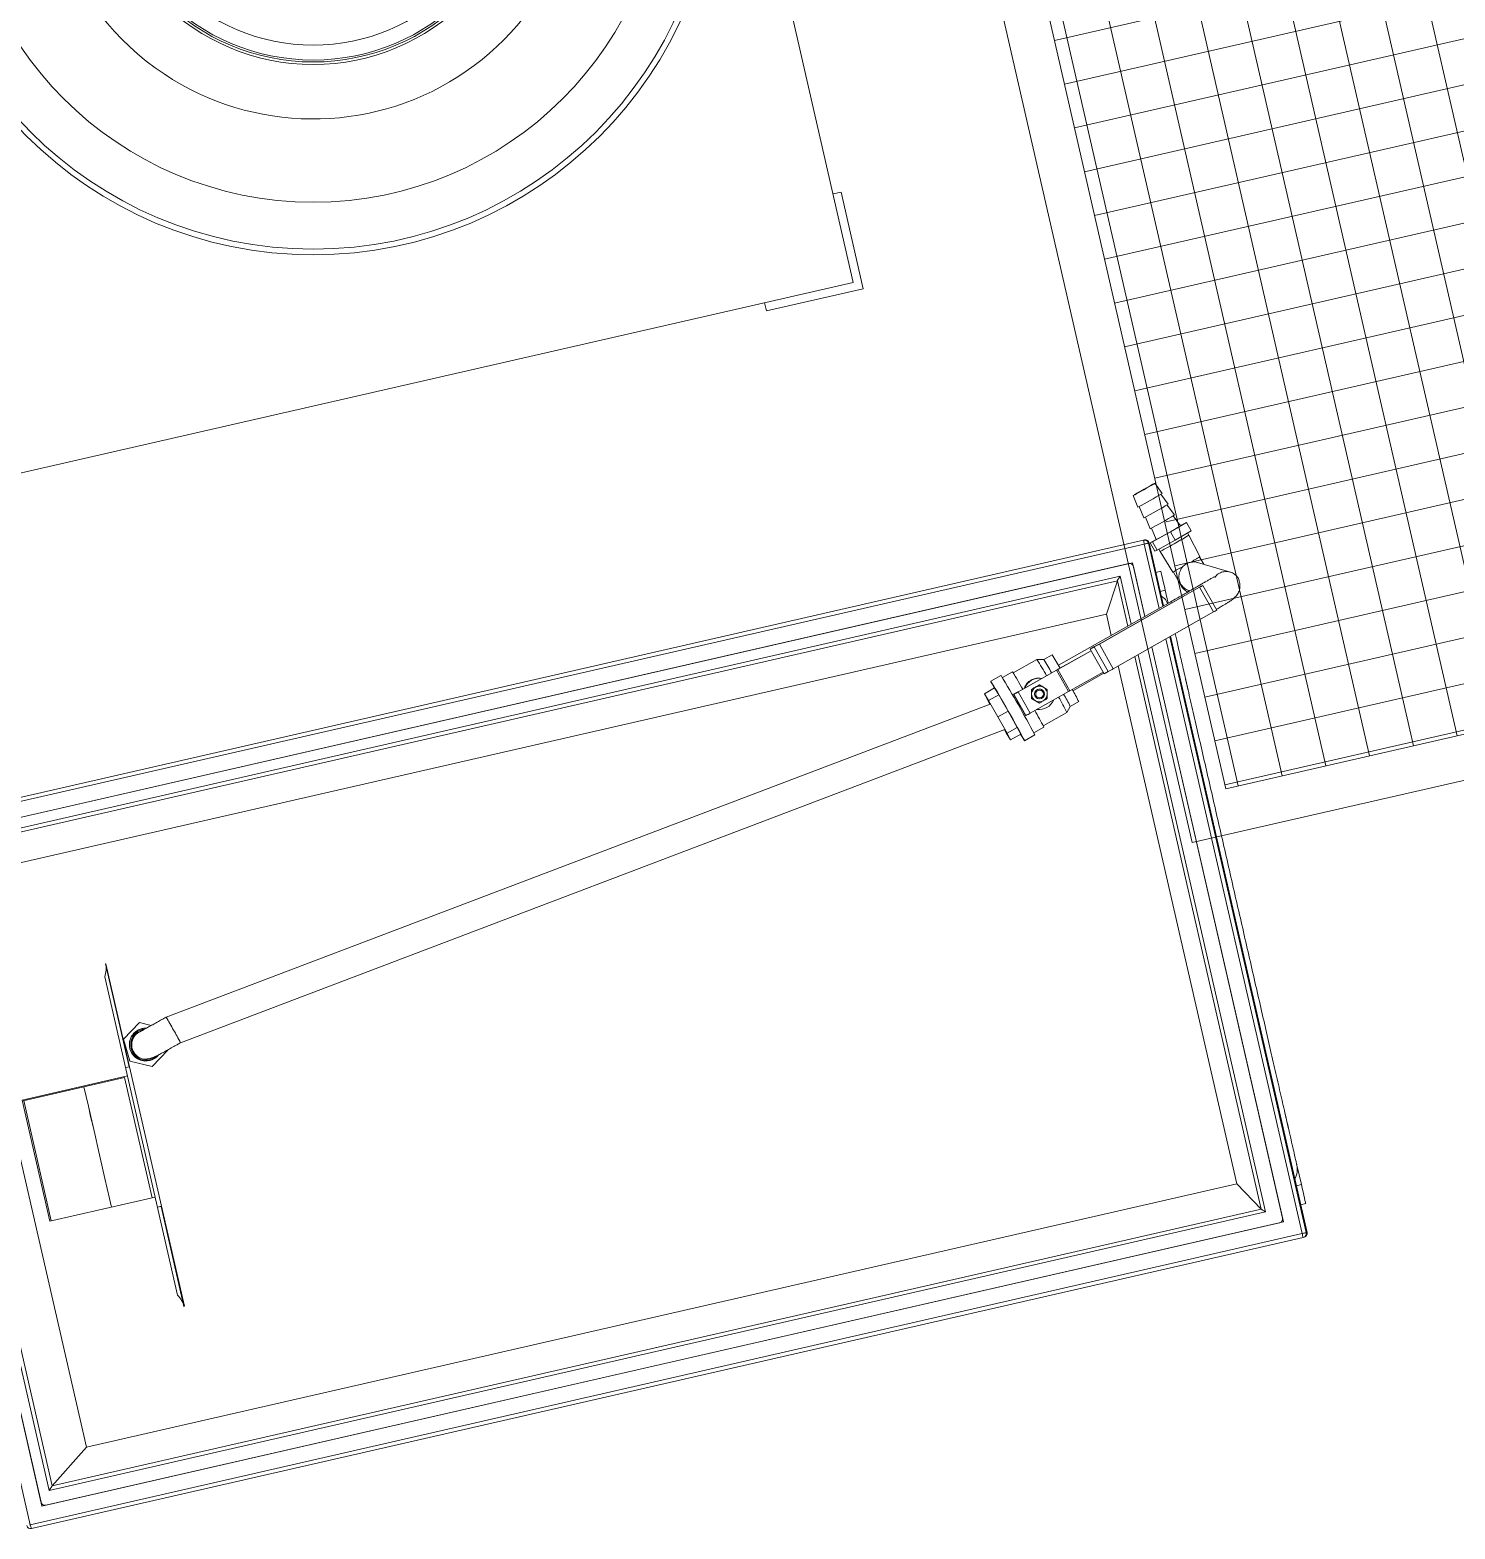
# Model space of a CAD drawing. Header units: millimetres. Extents: x 1667 to 847943, y 724 to 1832625.
# Drawn here: x 662725 to 663518, y 717853 to 718687 of the extents above; entities that cross this region are included whole.
import ezdxf

# ---------------------------------------------------------------- set-up
doc = ezdxf.new("R2010")
doc.units = ezdxf.units.MM
doc.linetypes.add('CENTER', pattern=[2, 1.25, -0.25, 0.25, -0.25])
for name, color, linetype, lineweight in [('DIMENSION_MOFA', 66, 'CENTER', 15), ('GH - EQUIP.', 32, 'Continuous', 0), ('GH - KIT - PLAN', 32, 'Continuous', 0), ('GH - KIT EQUIP.', 2, 'Continuous', 9)]:
    doc.layers.add(name, color=color, linetype=linetype, lineweight=lineweight)

# ---------------------------------------------------------------- blocks, each defined once
blk = doc.blocks.new('IMG 70')
at = {"layer": 'GH - KIT - PLAN'}
for p, q in [((-218.69, -644.38), (-218.69, 49.25)), ((-216.62, 49.39), (-216.62, -644.24)), ((159.48, 49.39), (-216.62, 49.39)), ((159.48, 49.79), (159.48, 49.39)), ((159.48, -644.24), (159.48, 49.39)), ((161.56, 49.25), (161.56, -644.38)), ((151.17, 41.1), (-208.3, 41.1)), ((-208.3, 41.1), (-208.3, -635.94)), ((-206.23, 41.1), (149.1, 41.1)), ((151.17, -635.94), (151.17, 41.1)), ((-208.3, -633.87), (-208.3, 39.03)), ((-202.78, 35.59), (143.94, 35.59)), ((-202.78, -627.85), (-202.78, 35.59)), ((-200.73, 33.43), (-200.73, -625.92)), ((141.9, 33.43), (-200.73, 33.43)), ((125.89, 11.13), (141.9, 33.43)), ((141.9, -625.92), (141.9, 33.43)), ((143.94, 35.59), (143.94, -627.85)), ((151.17, 39.03), (151.17, -633.87)), ((-184.72, 11.13), (-184.72, -616.29)), ((125.89, 11.13), (-184.72, 11.13)), ((125.89, -616.29), (125.89, 11.13)), ((4.46, 3.25), (-61.59, 3.25)), ((-61.59, 3.25), (-61.59, -54.19)), ((-61.1, 2.73), (-61.1, -52.58)), ((-61.1, 2.45), (4.46, 2.45)), ((4.46, -54.19), (4.46, 3.25)), ((-61.1, -30.35), (-55.87, -30.35)), ((-55.87, -30.4), (-61.1, -30.4)), ((-55.87, -30.35), (-50.49, -30.35)), ((-50.49, -30.4), (-55.87, -30.4)), ((-50.49, -30.35), (-44.99, -30.35)), ((-44.99, -30.4), (-50.49, -30.4)), ((-44.99, -30.35), (-39.4, -30.35)), ((-39.4, -30.4), (-44.99, -30.4)), ((-39.4, -30.35), (-33.76, -30.35)), ((-33.76, -30.4), (-39.4, -30.4)), ((-33.76, -30.35), (-28.08, -30.35)), ((-28.08, -30.4), (-33.76, -30.4)), ((-28.08, -30.35), (-22.4, -30.35)), ((-22.4, -30.4), (-28.08, -30.4)), ((-22.4, -30.35), (-16.76, -30.35)), ((-16.76, -30.4), (-22.4, -30.4)), ((-16.76, -30.35), (-11.17, -30.35)), ((-11.17, -30.4), (-16.76, -30.4)), ((-11.17, -30.35), (-5.67, -30.35)), ((-5.67, -30.4), (-11.17, -30.4)), ((-5.67, -30.35), (-0.29, -30.35)), ((-0.29, -30.4), (-5.67, -30.4)), ((-0.29, -30.35), (4.46, -30.35)), ((4.46, -30.4), (-0.29, -30.4)), ((-115.61, -54.19), (57.93, -54.18)), ((-66.12, -54.19), (-66.12, -56.38)), ((-66.12, -54.19), (-66.12, -56.16)), ((-61.1, -52.58), (4.46, -52.58)), ((9.97, -56.38), (9.97, -54.19)), ((9.97, -56.16), (9.97, -54.19)), ((-66.12, -56.16), (-122.28, -56.16)), ((-122.28, -56.38), (-122.28, -56.16)), ((-66.12, -56.38), (-122.28, -56.38)), ((-66.12, -56.38), (9.97, -56.38)), ((9.97, -56.16), (64.51, -56.16)), ((9.97, -56.38), (64.51, -56.38)), ((64.51, -56.38), (64.51, -56.16)), ((-87.46, -81.19), (-151.97, -545.43)), ((-137.03, -549.9), (-72.52, -85.66)), ((-184.72, -616.29), (-200.73, -625.92)), ((-184.72, -616.29), (-173.15, -616.29)), ((-156.51, -616.29), (125.89, -616.29)), ((125.89, -616.29), (141.9, -625.92)), ((-176.61, -627.85), (-202.78, -627.85)), ((-200.73, -625.92), (-176.03, -625.92)), ((143.94, -627.85), (-159.96, -627.85)), ((-159.39, -625.92), (141.9, -625.92)), ((-208.3, -635.94), (-179.03, -635.94)), ((-179.03, -635.94), (-206.23, -635.94)), ((149.1, -635.94), (-162.38, -635.94)), ((-162.38, -635.94), (151.17, -635.94)), ((-218.69, -644.82), (-218.69, -644.38)), ((-216.62, -644.24), (-181.51, -644.24)), ((-216.62, -644.64), (-216.62, -644.24)), ((-216.62, -645.04), (-216.62, -644.64)), ((-216.62, -645.41), (-216.62, -645.04)), ((-216.62, -645.75), (-216.62, -645.41)), ((-164.86, -644.24), (159.48, -644.24)), ((159.48, -644.24), (159.48, -644.64)), ((159.48, -644.64), (159.48, -645.04)), ((159.48, -645.04), (159.48, -645.41)), ((159.48, -645.41), (159.48, -645.75)), ((161.56, -644.38), (161.56, -644.82)), ((-216.62, -646.03), (-216.62, -645.75)), ((-216.62, -646.24), (-216.62, -646.03)), ((-216.62, -646.39), (-216.62, -646.24)), ((-216.62, -646.46), (-216.62, -646.39)), ((-216.62, -646.46), (-216.62, -646.89)), ((-182.17, -646.46), (-216.62, -646.46)), ((-216.62, -646.89), (-182.3, -646.89)), ((-216.62, -646.89), (-216.62, -646.9)), ((-216.62, -646.9), (-182.31, -646.9)), ((-210.9, -651.57), (-212.22, -651.18)), ((-200.55, -649.63), (-200.55, -646.9)), ((-200.35, -649.63), (-200.55, -649.63)), ((-199.76, -649.63), (-200.35, -649.63)), ((-198.8, -649.63), (-199.76, -649.63)), ((-197.5, -649.63), (-198.8, -649.63)), ((-195.93, -649.63), (-197.5, -649.63)), ((-194.13, -649.63), (-195.93, -649.63)), ((-192.18, -649.63), (-194.13, -649.63)), ((-190.15, -649.63), (-192.18, -649.63)), ((-190.15, -646.9), (-190.15, -649.63)), ((-183.12, -649.63), (-190.15, -649.63)), ((-165.66, -646.89), (159.48, -646.89)), ((-165.66, -646.9), (159.48, -646.9)), ((159.48, -646.46), (-165.53, -646.46)), ((133.99, -649.63), (123.48, -649.63)), ((133.99, -649.63), (133.99, -646.9)), ((136.02, -649.63), (133.99, -649.63)), ((137.97, -649.63), (136.02, -649.63)), ((139.77, -649.63), (137.97, -649.63)), ((141.34, -649.63), (139.77, -649.63)), ((142.64, -649.63), (141.34, -649.63)), ((143.6, -649.63), (142.64, -649.63)), ((144.19, -649.63), (143.6, -649.63)), ((144.39, -649.63), (144.19, -649.63)), ((144.39, -646.9), (144.39, -649.63)), ((159.48, -645.75), (159.48, -646.03)), ((159.48, -646.03), (159.48, -646.24)), ((159.48, -646.24), (159.48, -646.39)), ((159.48, -646.39), (159.48, -646.46)), ((159.48, -646.89), (159.48, -646.46)), ((159.48, -646.9), (159.48, -646.89))]:
    blk.add_line(p, q, dxfattribs=at)
at = {"layer": 'GH - KIT - PLAN', "lineweight": 0}
for p, q in [((-81.21, -56.54), (-87.84, -66.72)), ((-81.17, -56.63), (-87.79, -66.81)), ((-81.17, -56.63), (-81.21, -56.54)), ((-69.08, -57.19), (-81.21, -56.54)), ((-69.04, -57.27), (-81.17, -56.63)), ((-69.08, -57.19), (-69.04, -57.27)), ((-63.53, -68.1), (-69.04, -57.27)), ((-68.02, -63.21), (-68.04, -63.18)), ((-87.79, -66.81), (-87.84, -66.72)), ((-87.84, -66.72), (-84.9, -72.5)), ((-87.79, -66.81), (-84.9, -72.5)), ((-84.37, -67.01), (-84.28, -68.84)), ((-84.28, -68.84), (-84.16, -69.44)), ((-83.85, -67.25), (-83.84, -68.3)), ((-70.16, -78.28), (-63.53, -68.1)), ((-163.71, -548.43), (-165.5, -554.4)), ((-163.51, -548.53), (-163.71, -548.43)), ((-163.71, -548.43), (-163.56, -548.44)), ((-163.56, -548.44), (-163.05, -548.56)), ((-162.96, -548.73), (-163.51, -548.53)), ((-163.05, -548.56), (-162.21, -548.77)), ((-162.06, -549.03), (-162.96, -548.73)), ((-162.21, -548.77), (-161.04, -549.09)), ((-160.85, -549.42), (-162.06, -549.03)), ((-161.04, -549.09), (-159.71, -549.46)), ((-159.34, -549.9), (-160.85, -549.42)), ((-157.97, -543.64), (-159.76, -549.61)), ((-159.76, -549.61), (-155.72, -550.96)), ((-157.97, -543.64), (-153.93, -544.99)), ((-154.12, -544.65), (-157.97, -543.64)), ((-153.93, -544.99), (-155.72, -550.96)), ((-151.92, -545.29), (-154.12, -544.65)), ((-153.93, -544.99), (-144.37, -547.9)), ((-144.37, -547.9), (-146.15, -553.88)), ((-144.37, -547.9), (-134.88, -550.68)), ((-135.07, -550.34), (-136.99, -549.76)), ((-164.28, -554.86), (-166.04, -560.75)), ((-157.57, -550.46), (-159.34, -549.9)), ((-155.56, -551.08), (-157.57, -550.46)), ((-155.72, -550.96), (-146.15, -553.88)), ((-153.37, -551.75), (-155.56, -551.08)), ((-151.03, -552.47), (-153.37, -551.75)), ((-148.59, -553.2), (-151.03, -552.47)), ((-146.11, -553.95), (-148.59, -553.2)), ((-146.15, -553.88), (-136.66, -556.65)), ((-143.63, -554.68), (-146.11, -553.95)), ((-141.21, -555.4), (-143.63, -554.68)), ((-138.89, -556.08), (-141.21, -555.4)), ((-136.72, -556.71), (-138.89, -556.08)), ((-134.74, -557.28), (-136.72, -556.71)), ((-134.88, -550.68), (-136.66, -556.65)), ((-136.66, -556.65), (-132.81, -557.66)), ((-131.03, -551.69), (-135.07, -550.34)), ((-134.88, -550.68), (-131.03, -551.69)), ((-133, -557.77), (-134.74, -557.28)), ((-131.53, -558.18), (-133, -557.77)), ((-131.03, -551.69), (-132.81, -557.66)), ((-132.77, -557.52), (-131.72, -557.85)), ((-131.72, -557.85), (-130.51, -558.25)), ((-165.43, -560.99), (-169.58, -574.87)), ((-154.95, -561.36), (-161.65, -583.76)), ((-156.13, -565.18), (-159.1, -575.13)), ((-154.97, -561.32), (-156.13, -565.18)), ((-155.04, -561.19), (-154.3, -558.71)), ((-154.97, -561.32), (-155.04, -561.19)), ((-154.95, -561.36), (-142.5, -565.08)), ((-154.3, -558.71), (-154.23, -558.83)), ((-154.3, -558.71), (-141.85, -562.42)), ((-154.23, -558.83), (-141.78, -562.55)), ((-142.5, -565.08), (-149.2, -587.48)), ((-141.85, -562.42), (-141.78, -562.55)), ((-133.68, -570.42), (-131.92, -564.54)), ((-130.36, -558.5), (-131.53, -558.18)), ((-130.65, -564.82), (-128.86, -558.85)), ((-130.51, -558.25), (-129.61, -558.55)), ((-129.52, -558.72), (-130.36, -558.5)), ((-129.61, -558.55), (-129.06, -558.75)), ((-129.01, -558.84), (-129.52, -558.72)), ((-129.06, -558.75), (-128.86, -558.84)), ((-128.86, -558.84), (-129.01, -558.84)), ((-156, -573.23), (-156.03, -573.17)), ((-156, -573.23), (-154.35, -574.98)), ((-154.66, -568.57), (-152.33, -568.01)), ((-154.62, -568.63), (-154.66, -568.57)), ((-153.59, -573.39), (-153.58, -573.42)), ((-149.95, -567.52), (-152.29, -568.08)), ((-149.95, -567.52), (-149.99, -567.46)), ((-149.99, -567.46), (-148.34, -569.2)), ((-149.04, -570.89), (-149.06, -570.86)), ((-146.66, -571.01), (-148.3, -569.27)), ((-146.66, -571.01), (-146.69, -570.95)), ((-138.47, -584.18), (-134.32, -570.3)), ((-168.61, -578.42), (-170.1, -583.4)), ((-169.58, -574.87), (-168.61, -578.42)), ((-159.1, -575.13), (-161.67, -583.72)), ((-152.7, -576.72), (-150.37, -576.17)), ((-163.92, -585.41), (-183.56, -651.1)), ((-162.26, -585.72), (-167.58, -604.03)), ((-161.87, -584.51), (-167.54, -604.04)), ((-161.87, -584.51), (-149.42, -588.23)), ((-161.65, -583.76), (-149.2, -587.48)), ((-149.42, -588.23), (-155.09, -607.76)), ((-142.72, -591.58), (-141.23, -586.61)), ((-141.23, -586.61), (-138.47, -584.18)), ((-154.39, -607.97), (-148.98, -589.88)), ((-169.22, -605.92), (-168.52, -603.75)), ((-168.52, -603.75), (-169.19, -606.08)), ((-168.52, -603.75), (-154.08, -608.06)), ((-187.66, -667.65), (-170.12, -609.01)), ((-170.08, -609.08), (-187.62, -667.73)), ((-155.64, -613.4), (-173.18, -672.05)), ((-170.08, -609.08), (-155.64, -613.4)), ((-169.22, -605.92), (-169.9, -608.25)), ((-169.19, -606.08), (-154.76, -610.4)), ((-154.08, -608.06), (-154.76, -610.4)), ((-243.43, -645.35), (-243.76, -646.38)), ((-243.57, -646.25), (-243.29, -645.25)), ((-243.32, -645.07), (-243.56, -645.81)), ((-243.19, -644.62), (-243.43, -645.35)), ((-243.42, -645.67), (-243.23, -644.98)), ((-243.18, -644.67), (-243.32, -645.07)), ((-243.29, -645.25), (-243.1, -644.56)), ((-243.23, -644.98), (-243.15, -644.64)), ((-243.05, -644.24), (-243.19, -644.62)), ((-243.15, -644.64), (-243.18, -644.67)), ((-243.1, -644.56), (-243.02, -644.21)), ((-243.02, -644.21), (-243.05, -644.24)), ((-236.47, -645.3), (-243.02, -644.18)), ((-236.47, -645.34), (-236.47, -645.3)), ((-246.09, -654.67), (-245.69, -653.4)), ((-245.58, -652.46), (-245.97, -653.79)), ((-245.49, -652.13), (-245.91, -653.56)), ((-245.76, -653.6), (-245.35, -652.25)), ((-245.69, -653.4), (-245.25, -651.96)), ((-245.15, -651.01), (-245.58, -652.46)), ((-245.04, -650.62), (-245.49, -652.13)), ((-245.35, -652.25), (-244.91, -650.79)), ((-245.25, -651.96), (-244.8, -650.44)), ((-244.71, -649.53), (-245.15, -651.01)), ((-244.59, -649.09), (-245.04, -650.62)), ((-244.91, -650.79), (-244.47, -649.31)), ((-244.8, -650.44), (-244.35, -648.92)), ((-244.28, -648.11), (-244.71, -649.53)), ((-244.15, -647.66), (-244.59, -649.09)), ((-244.47, -649.31), (-244.06, -647.91)), ((-244.35, -648.92), (-243.93, -647.5)), ((-243.89, -646.84), (-244.28, -648.11)), ((-243.76, -646.38), (-244.15, -647.66)), ((-244.06, -647.91), (-243.7, -646.67)), ((-243.93, -647.5), (-243.57, -646.25)), ((-243.56, -645.81), (-243.89, -646.84)), ((-243.7, -646.67), (-243.42, -645.67)), ((-230.15, -647.19), (-236.65, -646.08)), ((-223.82, -649.07), (-230.33, -647.97)), ((-230.15, -647.23), (-230.15, -647.19)), ((-217.5, -650.96), (-224.01, -649.85)), ((-216.72, -648.68), (-219.83, -659.33)), ((-217.61, -650.95), (-216.52, -647.44)), ((-216.52, -647.44), (-216.72, -648.68)), ((-211.91, -650.12), (-216.72, -648.68)), ((-216.52, -647.44), (-211.72, -648.88)), ((-211.91, -650.12), (-215.02, -660.76)), ((-211.72, -648.88), (-211.91, -650.12)), ((-198.71, -655.64), (-210.9, -651.57)), ((-246.74, -656.49), (-246.82, -656.84)), ((-246.82, -656.84), (-246.79, -656.82)), ((-246.82, -656.88), (-240.73, -659.54)), ((-246.79, -656.82), (-246.65, -656.43)), ((-246.55, -655.8), (-246.74, -656.49)), ((-246.69, -656.44), (-246.6, -656.23)), ((-246.66, -656.29), (-246.69, -656.44)), ((-246.53, -655.77), (-246.66, -656.29)), ((-246.65, -656.43), (-246.41, -655.7)), ((-246.6, -656.23), (-246.41, -655.66)), ((-246.27, -654.8), (-246.55, -655.8)), ((-246.29, -654.92), (-246.53, -655.77)), ((-246.41, -655.7), (-246.09, -654.67)), ((-246.41, -655.66), (-246.12, -654.76)), ((-245.97, -653.79), (-246.29, -654.92)), ((-245.91, -653.56), (-246.27, -654.8)), ((-246.12, -654.76), (-245.76, -653.6)), ((-240.45, -658.78), (-234.4, -661.43)), ((-234.13, -660.67), (-228.08, -663.32)), ((-219.83, -659.33), (-222.74, -668.73)), ((-215.02, -660.76), (-219.83, -659.33)), ((-215.02, -660.76), (-217.93, -670.16)), ((-198.51, -656), (-198.71, -655.64)), ((-190.61, -658.36), (-198.51, -656)), ((-190.7, -658.75), (-190.62, -658.39)), ((-190.62, -658.39), (-190.61, -658.36)), ((-227.81, -662.56), (-221.76, -665.2)), ((-222.74, -668.73), (-222.54, -667.49)), ((-217.93, -670.16), (-222.74, -668.73)), ((-222.54, -667.49), (-221.86, -665.16)), ((-217.24, -667.92), (-215.9, -668.32)), ((-215.9, -668.32), (-203.48, -671.61)), ((-187.62, -667.73), (-173.18, -672.05)), ((-186.95, -662.31), (-187.08, -662.07)), ((-203.48, -671.61), (-203.12, -671.42)), ((-203.12, -671.42), (-199.04, -672.63)), ((-200.68, -669.71), (-191.83, -685.55)), ((-188.24, -669.68), (-188.23, -669.69)), ((-188.23, -669.69), (-173.79, -674)), ((-189.16, -688.32), (-190.31, -687.48))]:
    blk.add_line(p, q, dxfattribs=at)
for centre, radius in [((-151.31, -572.15), 2.6), ((-151.31, -572.16), 2.04)]:
    blk.add_circle(centre, radius, dxfattribs=at)
at = {"layer": 'GH - KIT - PLAN'}
for centre, radius, start, end in [((159.49, 49.24), 2.08, 0.07966, 90.07508), ((160, 41.8), 7.6, 78.13303, 93.88246), ((-43.93, 44.39), 132.91, 250.88472, 254.29236), ((-42.06, 35.63), 125.05, 252.3774, 255.90007), ((-217.13, -651.8), 7.58, 86.0901, 101.89441), ((-216.62, -644.38), 2.08, 180.08825, 270.04715), ((-216.62, -644.82), 2.08, 180, 270), ((-216.62, -644.81), 2.08, 180.08108, 270.07365), ((160, -651.76), 7.54, 78.06624, 93.95372), ((159.49, -644.38), 2.08, 269.93159, 359.92817), ((159.48, -644.82), 2.08, 270, 0), ((159.49, -644.81), 2.08, 269.9293, 359.93049), ((-181.82, -647.49), 4.01, 244.2091, 255.91594), ((123.3, -639.23), 10.39, 270, 312.50639)]:
    blk.add_arc(centre, radius, start, end, dxfattribs=at)
at = {"layer": 'GH - KIT - PLAN', "lineweight": 0}
for centre, radius, start, end in [((-75.66, -67.46), 8.74, 86.95269, 193.05573), ((-75.65, -67.48), 8.74, 323.70504, 176.95319), ((-75.53, -67.7), 8.34, 327.44435, 176.95315), ((-75.52, -67.71), 7.78, 62.02554, 181.01167), ((-75.52, -67.71), 7.8, 73.36423, 174.44706), ((-75.66, -67.45), 8.74, 29.25775, 86.95137), ((-75.52, -67.7), 7.79, 29.42446, 73.36025), ((-75.53, -67.7), 7.78, 342.70142, 36.34119), ((0.61, -62.39), 519.3, 251.34504, 255.3593), ((-107.76, -396.62), 174.17, 250.45126, 253.99429), ((-151.39, -572.01), 8.31, 124.72754, 201.97811), ((-201.66, -546.72), 48.96, 342.59754, 345.67977), ((-189.39, -550.39), 49.14, 342.6002, 345.67132), ((-151.33, -572.13), 4.16, 163.35218, 223.363), ((-151.33, -572.13), 4.16, 103.3621, 163.34865), ((-151.32, -572.13), 2.6, 163.3913, 209.14874), ((-151.33, -572.13), 2.6, 29.18813, 163.35792), ((-151.33, -572.13), 4.16, 43.36962, 103.35957), ((-151.33, -572.13), 4.16, 283.3626, 343.34854), ((-151.33, -572.13), 4.16, 343.35607, 43.35732), ((-151.39, -572.01), 8.31, 304.72682, 21.97882), ((-100.98, -433.42), 140.85, 252.51497, 256.57843), ((-114.34, -419.33), 165.06, 250.44671, 253.9597), ((-128.46, -467.13), 118.31, 250.16021, 254.1171), ((-151.33, -572.13), 4.16, 223.35409, 283.36471), ((-107.41, -454.1), 133.73, 252.57137, 256.57291), ((-130.69, -474.5), 115.81, 250.10652, 254.15388), ((98.62, -661.59), 271.69, 163.34514, 163.78507), ((-47.28, -617.9), 119.35, 163.38289, 163.75835), ((-119.68, -493.66), 100.6, 252.56286, 256.76357), ((-47.54, -617.87), 106.11, 163.35946, 163.78178), ((-117.64, -486.73), 102.62, 252.58662, 256.71246), ((-261.6, -581.62), 95.48, 343.33596, 343.80528), ((-556.6, -493.45), 403.44, 343.3441, 343.78846), ((-536.18, -499.53), 397.21, 343.34062, 343.79194), ((-441.15, -591.75), 211.57, 341.31445, 345.32942), ((-434.52, -593.73), 211.25, 341.31043, 345.33162), ((-416.47, -599.27), 198.98, 341.22269, 345.5033), ((-409.98, -601.21), 198.81, 341.22137, 345.50559), ((-383.75, -607.29), 178.43, 342.53513, 345.62904), ((-325.21, -629.7), 115.93, 340.5421, 344.41916), ((-327.94, -622.79), 133.34, 343.01362, 345.7404), ((-192.92, -666.07), 8.05, 37.31168, 73.36333), ((-292.66, -639.99), 94.62, 340.47674, 344.13682), ((-149.87, -679.48), 39.6, 162.61531, 165.66408), ((-221.69, -658.1), 35.41, 340.89069, 344.20906), ((-207.44, -662.35), 35.61, 340.89633, 344.19675)]:
    blk.add_arc(centre, radius, start, end, dxfattribs=at)
at = {"layer": 'GH - KIT - PLAN'}
for centre, major_axis, ratio, start_param, end_param in [((149.09, 39.02), (1.78, 1.1), 0.994572, -0.550656, 1.015274), ((143.94, 35.44), (2.08, 2.08), 0.034921, 1.53589, 2.932153), ((-122.28, 223.72), (0, 279.88), 0.201053, 3.141593, 3.260438), ((64.51, 215.25), (0, 271.41), 0.201053, 3.020739, 3.141593), ((-202.78, -627.99), (2.08, 2.08), 0.034921, 0.139626, 1.53589), ((143.94, -627.99), (-2.08, 2.08), 0.034921, -1.53589, -0.139626), ((-206.22, -633.86), (1.78, 1.1), 0.994572, 2.590936, 4.156867), ((149.09, -633.86), (-1.78, 1.1), 0.994572, 2.126319, 3.692249)]:
    blk.add_ellipse(centre, major_axis=major_axis, ratio=ratio, start_param=start_param, end_param=end_param, dxfattribs=at)
for points, knots in [([(-83.28, -66.82), (-83.28, -66.81), (-83.3, -66.79), (-83.49, -67.53), (-83.85, -68.83), (-84.42, -70.83), (-85.19, -73.5), (-86.02, -76.37), (-86.76, -78.87), (-87.19, -80.28), (-87.37, -80.9), (-87.43, -81.1), (-87.45, -81.17), (-87.45, -81.18), (-87.46, -81.19), (-87.46, -81.19)], [0, 0, 0, 0, 0.029754, 0.165527, 0.307601, 0.444111, 0.6006, 0.781786, 0.905851, 0.969295, 0.990789, 0.997212, 0.999096, 0.999676, 1, 1, 1, 1]), ([(-187.53, -646.9), (-187.24, -647.18), (-186.22, -648.21), (-184.6, -649.05), (-183.29, -649.22), (-183.01, -649.26)], [0, 0, 0, 0, 0.235865, 0.835703, 1, 1, 1, 1]), ([(123.3, -649.63), (123.25, -649.63), (123.16, -649.63), (122.29, -649.63), (120.43, -649.63), (117.03, -649.63), (112.44, -649.63), (106.67, -649.63), (99.74, -649.63), (91.71, -649.63), (107.67, -649.63), (97.67, -649.63), (86.76, -649.63), (75.01, -649.63), (62.54, -649.63), (49.44, -649.63), (35.77, -649.63), (21.63, -649.63), (7.13, -649.63), (-7.61, -649.63), (-22.5, -649.63), (-37.46, -649.63), (-52.35, -649.63), (-67.06, -649.63), (-81.48, -649.63), (-95.54, -649.63), (-109.14, -649.63), (-122.15, -649.63), (-134.48, -649.63), (-146.08, -649.63), (-131.85, -649.63), (-141.75, -649.63), (-150.69, -649.63), (-158.52, -649.63), (-163.8, -649.63), (-166.05, -649.63), (-166.47, -649.63)], [0, 0, 0, 0, 0.018631, 0.037263, 0.067994, 0.098834, 0.129675, 0.160405, 0.191133, 0.22197, 0.252807, 0.283535, 0.314251, 0.345077, 0.375904, 0.40662, 0.437347, 0.468183, 0.499019, 0.529745, 0.560487, 0.591338, 0.622189, 0.652931, 0.683655, 0.714489, 0.745323, 0.776048, 0.806769, 0.8376, 0.868432, 0.899153, 0.930307, 0.961574, 0.992842, 1, 1, 1, 1])]:
    blk.add_open_spline(points, degree=3, knots=knots, dxfattribs=at)
at = {"layer": 'GH - KIT - PLAN', "lineweight": 0}
for points, knots in [([(-72.52, -85.66), (-72.32, -84.97), (-71.93, -83.69), (-71.23, -81.31), (-70.49, -78.8), (-69.8, -76.42), (-69.24, -74.45), (-68.6, -72.11), (-68.04, -69.28), (-67.94, -66.86), (-68.22, -64.99), (-68.56, -64.26), (-68.73, -63.88)], [0, 0, 0, 0, 0.07452, 0.139605, 0.262725, 0.360762, 0.439712, 0.537298, 0.66237, 0.817851, 0.905329, 1, 1, 1, 1]), ([(-156.08, -565.01), (-156.5, -565.27), (-157.73, -566.02), (-159.08, -568.04), (-159.87, -570.62), (-159.87, -573.09), (-159.32, -574.49), (-159.06, -575.17)], [0, 0, 0, 0, 0.130938, 0.379263, 0.605509, 0.810954, 1, 1, 1, 1]), ([(-156.03, -573.17), (-155.87, -572.62), (-155.64, -571.85), (-155.41, -571.08), (-155.35, -570.87)], [0, 0, 0, 0, 0.731351, 1, 1, 1, 1]), ([(-155.31, -570.94), (-155.37, -571.15), (-155.6, -571.92), (-155.83, -572.68), (-156, -573.23)], [0, 0, 0, 0, 0.268534, 1, 1, 1, 1]), ([(-155.35, -570.87), (-155.18, -570.29), (-154.94, -569.51), (-154.72, -568.77), (-154.66, -568.57)], [0, 0, 0, 0, 0.742529, 1, 1, 1, 1]), ([(-154.62, -568.63), (-154.68, -568.83), (-154.9, -569.58), (-155.14, -570.36), (-155.31, -570.94)], [0, 0, 0, 0, 0.2576056, 1, 1, 1, 1]), ([(-152.29, -568.08), (-152.34, -568.1), (-153.13, -568.28), (-153.9, -568.46), (-154.62, -568.63)], [0, 0, 0, 0, 0.070199, 1, 1, 1, 1]), ([(-152.33, -568.01), (-152.27, -568), (-151.48, -567.81), (-150.71, -567.63), (-149.99, -567.46)], [0, 0, 0, 0, 0.070361, 1, 1, 1, 1]), ([(-148.3, -569.27), (-148.34, -569.23), (-148.9, -568.64), (-149.45, -568.06), (-149.95, -567.52)], [0, 0, 0, 0, 0.070274, 1, 1, 1, 1]), ([(-148.34, -569.2), (-148.3, -569.24), (-147.75, -569.83), (-147.2, -570.41), (-146.69, -570.95)], [0, 0, 0, 0, 0.070223, 1, 1, 1, 1]), ([(-148.03, -575.61), (-147.87, -575.06), (-147.64, -574.3), (-147.41, -573.53), (-147.34, -573.32)], [0, 0, 0, 0, 0.731288, 1, 1, 1, 1]), ([(-147.34, -573.32), (-147.17, -572.74), (-146.94, -571.96), (-146.72, -571.21), (-146.66, -571.01)], [0, 0, 0, 0, 0.742534, 1, 1, 1, 1]), ([(-154.35, -574.98), (-154.31, -575.02), (-153.75, -575.61), (-153.21, -576.19), (-152.7, -576.72)], [0, 0, 0, 0, 0.070255, 1, 1, 1, 1]), ([(-150.37, -576.17), (-150.31, -576.16), (-149.52, -575.97), (-148.75, -575.78), (-148.03, -575.61)], [0, 0, 0, 0, 0.070368, 1, 1, 1, 1]), ([(-183.56, -651.1), (-183.9, -652.24), (-184.55, -654.41), (-185.49, -657.5), (-186.45, -660.67), (-187.4, -663.78), (-188.29, -666.67), (-189, -668.97), (-189.61, -670.93), (-190.16, -672.68), (-190.61, -674.09), (-190.95, -675.2), (-191.16, -675.97), (-191.32, -676.48), (-191.26, -676.48), (-191.24, -676.48)], [0, 0, 0, 0, 0.097342, 0.184979, 0.268086, 0.378959, 0.47434, 0.554515, 0.624605, 0.702234, 0.788466, 0.850649, 0.916619, 0.981201, 1, 1, 1, 1]), ([(-190.7, -658.75), (-190.94, -658.64), (-191.44, -658.43), (-192.39, -658.18), (-193.48, -658.04), (-194.71, -658.08), (-196.06, -658.36), (-197.41, -658.91), (-198.83, -659.83), (-200.24, -661.28), (-201.28, -663.27), (-201.71, -665.35), (-201.58, -667.44), (-201.21, -668.95), (-200.7, -669.6), (-200.64, -669.68)], [0, 0, 0, 0, 0.0392, 0.078773, 0.131752, 0.210305, 0.290939, 0.3733, 0.458143, 0.565745, 0.674155, 0.766559, 0.855015, 0.982109, 1, 1, 1, 1]), ([(-187.15, -662.1), (-187.22, -661.93), (-187.62, -660.97), (-188.9, -659.75), (-190.15, -659.05), (-190.7, -658.75)], [0, 0, 0, 0, 0.107701, 0.61262, 1, 1, 1, 1]), ([(-190.95, -676.86), (-191.25, -677.19), (-192.14, -678.17), (-192.82, -680.33), (-192.87, -682.95), (-192.06, -685.51), (-190.9, -686.82), (-190.31, -687.48)], [0, 0, 0, 0, 0.11297, 0.334615, 0.556292, 0.777942, 1, 1, 1, 1]), ([(-189.18, -688.35), (-188.68, -688.59), (-187.76, -689.03), (-186.55, -689.09), (-185.4, -689.06), (-184.53, -688.98), (-183.6, -688.84), (-182.82, -688.67), (-182.21, -688.48), (-181.56, -688.2), (-180.77, -687.73), (-179.91, -687.01), (-178.82, -685.8), (-177.74, -684.06), (-176.77, -681.86), (-176.12, -679.95), (-175.62, -678.39), (-175.04, -676.54), (-174.55, -675), (-174.23, -673.98), (-174.2, -673.88)], [0, 0, 0, 0, 0.099725, 0.181489, 0.215775, 0.246172, 0.274002, 0.30109, 0.315025, 0.329786, 0.363465, 0.404009, 0.4514, 0.554094, 0.644853, 0.725736, 0.799507, 0.884593, 0.988783, 1, 1, 1, 1])]:
    blk.add_open_spline(points, degree=3, knots=knots, dxfattribs=at)
blk = doc.blocks.new('CP-30')
at = {"layer": 'GH - EQUIP.'}
for p, q in [((-69116.64, -8216.01), (-69116.64, -8211.41)), ((-69061.41, -8211.42), (-69116.64, -8211.41)), ((-69061.42, -8266.65), (-69061.41, -8211.42)), ((-69066.02, -8216.02), (-69275.95, -8216.01)), ((-69066.05, -8928.46), (-69066.02, -8216.02)), ((-69061.42, -8266.65), (-69066.02, -8266.65))]:
    blk.add_line(p, q, dxfattribs=at)
for radius in [225.58, 222.39, 196.26, 119.61, 118.2, 117.15, 108.84]:
    blk.add_circle((-69368.03, -8455.31), radius, dxfattribs=at)
for start, end in [(94.27221, 313.50626), (313.50626, 85.71367)]:
    blk.add_arc((-69368.03, -8455.31), 149.95, start, end, dxfattribs=at)
blk = doc.blocks.new('GR 2000')
at = {"layer": 'GH - KIT EQUIP.', "true_color": 0x262627}
h = blk.add_hatch(dxfattribs=at)
h.set_pattern_fill('ANSI37', color=250, scale=200.029278, angle=135)
h.set_pattern_definition([(90, (3693048.464, 1715322.317), (25.0036597, -1e-13), []), (360, (3693048.464, 1715322.317), (-1e-13, -25.0036597), [])])
h.paths.add_polyline_path([(3456834.69, -1767423.95), (3458584.68, -1767423.92), (3458584.68, -1767173.89), (3456834.69, -1767173.91)])
h.paths.add_polyline_path([(3457784.7, -1767298.93, 1), (3457634.67, -1767298.93, 1)], flags=16)
h.paths.add_polyline_path([(3457774.7, -1767298.93, 1), (3457644.68, -1767298.93, 1)], flags=0)
at = {"layer": 'GH - KIT EQUIP.'}
blk.add_lwpolyline([(3456809.68, -1767448.95), (3458609.69, -1767448.95), (3458609.69, -1767148.91), (3456809.68, -1767148.91), (3456809.68, -1767448.95)], dxfattribs=at)
blk.add_lwpolyline([(3456834.69, -1767173.91), (3456834.69, -1767423.95), (3458584.68, -1767423.92), (3458584.68, -1767173.89)], close=True, dxfattribs=at)
blk = doc.blocks.new('FURNITURE BOH')
at = {"layer": 'GH - KIT EQUIP.', "ltscale": 0.5}
for name, p, rotation in [('GR 2000', (-1771813.81, -3453281.58), 90), ('CP-30', (3436.88, -65191.88), 270)]:
    blk.add_blockref(name, p, dxfattribs=dict(at, rotation=rotation))
at = {"layer": 'GH - KIT EQUIP.', "ltscale": 0.5, "xscale": -1.0471245527265, "yscale": 1.0471245527265, "zscale": 1.047124552726499, "rotation": 89.99999999999982}
blk.add_blockref('IMG 70', (-5328.35, 3469.27), dxfattribs=at)
blk = doc.blocks.new('ff')
at = {"color": 1, "rotation": 360}
blk.add_blockref('FURNITURE BOH', (69580.092, -18129.993), dxfattribs=at)

msp = doc.modelspace()

# ---------------------------------------------------------------- block references
at = {"layer": 'DIMENSION_MOFA', "rotation": 12.89632932256583}
msp.add_blockref('ff', (596835.137, 717980.215), dxfattribs=at)

doc.saveas('drawing.dxf')
